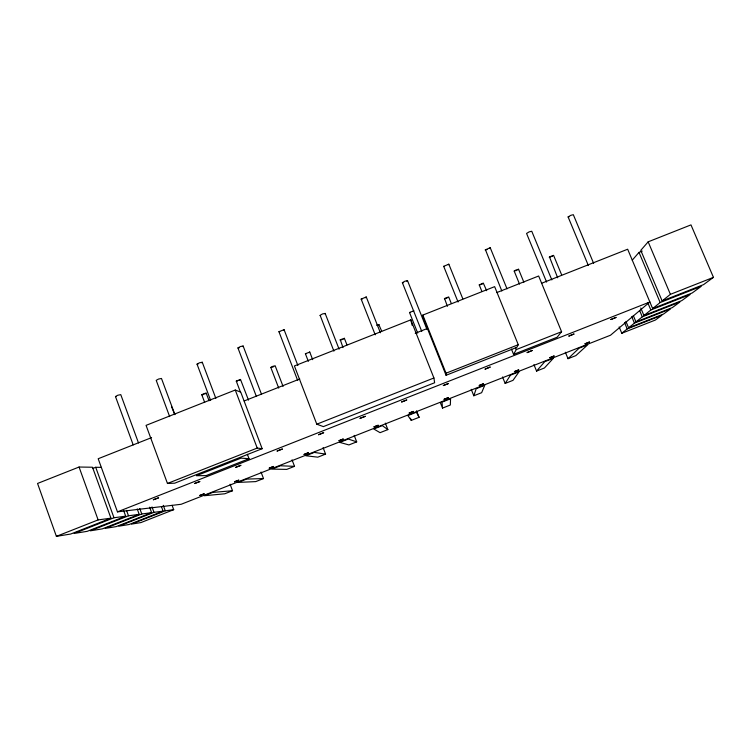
<?xml version="1.0" encoding="UTF-8"?>
<svg xmlns="http://www.w3.org/2000/svg" width="751" height="751" viewBox="0 0 751 751"><rect width="100%" height="100%" fill="white"/><g stroke="black" fill="none" stroke-linecap="round" stroke-linejoin="round"><path stroke-width="1.13" d="M588.362 265.544L568.113 216.945L570.835 215.312L573.332 214.702L593.637 263.357M417.725 333.125L409.52 312.51L413.867 310.764L413.285 311.261M507.028 288.863L490.215 247.708L489.896 248.177M174.636 414.402L171.585 406.732M343.01 347.619L340.287 339.762L344.371 338.307L346.943 344.859M344.399 338.344L343.31 339.058M278.715 388.107L270.801 367.436L272.801 366.347L275.166 365.775L283.071 386.427M210.637 400.386L197.044 364.169L199.447 362.808L202.263 362.235L215.866 398.424M519.504 284.075L514.182 271.055L516.19 269.891L518.556 269.252L523.879 282.254M133.19 444.864L115.476 396.528L117.729 395.261L120.77 394.632L138.494 442.921M202.263 362.273L201.634 362.799M283.484 330.28L284.075 329.68L278.931 331.689L297.687 380.485M518.556 269.299L517.57 269.966M546.597 282.076L526.564 233.448L529.164 231.862L531.755 231.252L551.825 279.898M448.338 264.737L448.826 264.183L443.691 266.323L458.063 302.024M204.657 402.395L201.794 394.763L203.84 393.684L206.196 393.139L209.06 400.752M447.399 306.324L444.545 298.485L448.685 296.936L451.313 303.47M206.206 393.158L204.92 393.928M378.898 324.808L381.668 331.078M256.269 396.19L237.936 347.929L240.433 346.53L243.136 346.004L261.489 394.228M557.683 277.786L549.469 256.898L553.581 255.368L561.645 274.866M421.762 331.416L402.367 282.695L404.845 281.231L407.511 280.621L426.953 329.36M169.651 416.589L156.217 380.353L158.545 379.048L161.474 378.466L174.927 414.665M324.798 313.796L325.155 313.402L339.086 349.149M243.127 346.08L242.451 346.596M407.511 280.724L406.845 281.268M473.815 395.777L476.209 388.671L484.761 385.301L481.644 392.689L473.815 395.777L471.215 389.3M240.395 391.994L236.274 381.095L240.489 379.424L248.487 400.133M481.87 291.407L479.232 284.882L483.287 283.089L486.676 290.712M518.274 344.718L516.81 347.375L446.066 375.275L423.357 318.33L422.841 315.082L494.646 286.638L518.274 344.718L446.028 373.209L446.066 375.275M511.412 349.037L513.59 354.397L516.266 349.581L561.579 331.717L538.655 276.002L496.824 292.561M235.758 467.3L240.996 465.301L235.776 467.329M318.537 434.698L323.728 432.679L318.621 434.726M401.635 401.954L406.845 399.936L401.719 401.982M505.16 383.432L510.464 375.181L519.035 371.811L513.008 380.344L505.16 383.432L502.541 376.964M485.071 369.088L490.3 367.023L485.155 369.116M561.579 331.717L557.129 337.237L513.59 354.397M338.973 440.677L343.348 438.969L339.03 440.696M277.11 451.004L282.329 449.014M443.315 385.526L448.525 383.489L443.372 385.563M282.31 449.06L277.138 451.041M632.258 260.165L639.007 252.392L642.227 251.116M648.169 241.831L640.772 250.355L662.138 300.944L703.584 284.62L713.45 277.363L690.976 224.887L648.169 241.831L670.399 294.336L662.138 300.944M536.561 371.078L544.775 361.672L553.356 358.293L544.419 367.99L536.561 371.078L533.923 364.61M269.215 468.126L273.617 466.437L269.243 468.155M204.141 493.829L199.719 495.482L204.122 493.811M568.009 358.696L579.143 348.145L587.742 344.756L575.876 355.608L568.009 358.696L565.343 352.228M304.071 454.402L308.436 452.722L304.08 454.43M554.06 356.012L549.676 357.758L554.078 355.955M621.79 333.266L627.198 328.938L661.838 315.298L655.388 320.039L621.79 333.266L619.143 326.929M628.596 327.821L634.435 323.137L670.493 308.943L663.518 314.068L628.596 327.821L625.912 321.39M635.956 321.916L642.293 316.847L679.871 302.043L672.305 307.61L635.956 321.916L633.29 315.561M643.945 315.523L650.835 310.003L690.085 294.542L681.842 300.597L643.945 315.523L640.772 307.976M652.638 308.558L660.167 302.531L701.227 286.347L692.234 292.956L652.638 308.558L627.658 249.219L541.593 283.277M365.418 297.762L366.272 297.002L361.147 299.067L375.209 334.815M309.093 352.585L309.759 352.069L305.404 353.749L308.342 361.353M447.953 297.537L447.436 297.8M239.973 379.987L239.175 380.353M482.536 283.859L481.663 284.263M552.389 256.175L551.807 256.448M378.091 325.267L377.377 325.587M273.786 366.638L273.176 366.882M376.636 325.202L379.105 324.592M516.388 270.501L515.777 270.735M410.806 319.851L294.401 365.962L316.791 424.184L323.371 426.615L434.622 382.747L433.918 377.988L410.806 319.851L412.13 325.305M235.27 390.022L146.06 425.366L167.464 483.466L174.711 483.184L262.155 448.704L240.752 392.153L235.27 390.022L257.217 448.065L262.155 448.704M151.58 437.617L98.193 458.739L117.456 511.853L181.169 504.278L610.525 335.218L649.878 301.977L117.456 511.853M244.178 400.968L299.743 378.983M415.219 333.284L427.206 328.544M79.062 467.028L37.55 483.456L56.391 536.355L70.716 534.027L110.941 518.171L92.504 467.235L79.062 467.028L98.128 519.908L110.941 518.171M92.495 468.549L95.715 467.282L101.291 467.366M316.791 424.184L433.918 377.988M167.464 483.466L257.217 448.065M249.022 458.692L206.159 475.599L196.386 475.721L240.977 458.138L249.022 458.692L247.37 454.308M56.391 536.355L98.128 519.908M670.399 294.336L713.45 277.363M125.689 516.172L113.992 517.758L74.133 533.463L87.21 531.332L125.689 516.172L123.718 510.764M139.198 514.341L128.487 515.796L90.336 530.826L102.314 528.873L139.198 514.341L137.217 508.915M151.627 512.661L141.77 513.994L105.187 528.404L116.217 526.611L151.627 512.661L149.627 507.197M163.089 511.112L153.993 512.342L118.865 526.179L129.041 524.517L163.089 511.112L161.512 506.803M173.697 509.676L165.276 510.811L131.481 524.123L140.906 522.583L173.697 509.676L172.092 505.31M232.528 490.732L224.793 493.782L204.291 495.735L212.74 492.403L232.528 490.732L230.097 484.245M263.498 478.547L255.753 481.598L238.076 482.424L246.535 479.1L263.498 478.547L261.048 472.05M294.514 466.343L286.76 469.394L271.928 469.103L280.395 465.77L294.514 466.343L292.045 459.847M325.577 454.111L317.814 457.171L305.826 455.754L314.312 452.412L325.577 454.111L323.09 447.624M356.697 441.87L348.915 444.93L339.781 442.386L348.286 439.035L356.697 441.87L354.181 435.383M387.863 429.6L380.062 432.67L373.801 428.99L382.315 425.639L387.863 429.6L385.319 423.123M419.077 417.321L416.411 412.215L407.877 415.575L411.266 420.391L419.077 417.321L416.514 410.835M442.517 408.093L450.337 405.014L450.553 398.772L442.01 402.132L442.517 408.093L440.368 402.696M446.526 298.185L445.625 298.513M342.118 339.555L341.367 339.818M550.868 256.833L549.225 257.236M487.023 249.548L486.507 249.726M203.85 394.341L202.817 394.669M272.256 367.211L270.811 367.455M480.311 284.751L479.269 284.939M237.645 380.917L236.283 381.142M410.45 312.416L409.558 312.547M403.644 282.601L402.386 282.733M362.339 298.982L361.203 299.114M239.231 347.854L237.954 347.957M514.726 271.055L514.238 271.111M568.948 216.936L568.113 216.945M444.986 298.691L444.376 298.748M306.014 353.74L305.413 353.768M340.616 340.025L340.053 340.034M197.954 364.169L197.044 364.169M202.244 394.801L201.822 394.801M279.701 331.707L278.95 331.717M444.094 266.389L443.71 266.352M485.54 249.961L501.818 290.975M116.011 396.594L115.504 396.556M320.189 315.467L333.904 351.149M490.215 247.708L485.118 249.942M320.001 315.411L322.47 313.946L325.155 313.43M309.741 352.05L312.698 359.673M639.007 252.392L660.167 302.531M647.691 302.54L650.835 310.003M639.599 310.426L642.293 316.847M631.732 316.678L634.435 323.137M624.532 322.564L627.198 328.938M515.393 347.441L516.266 349.581M448.854 264.239L462.813 298.832M422.841 315.082L446.028 373.209M366.291 297.03L380.381 332.768M410.412 418.232L411.266 420.391M284.103 329.736L297.875 365.474M163.267 505.339L165.276 510.811M152.002 506.925L153.993 512.342M139.752 508.483L141.77 513.994M126.487 510.305L128.487 515.796M95.715 467.282L113.992 517.758M610.873 319.522L616.186 317.382L610.892 319.494M532.168 350.51L526.977 352.632L532.168 350.529M153.335 499.762L158.639 497.8L153.401 499.715M568.864 336.063L574.13 333.97L568.892 336.035M413.341 411.417L408.995 413.144L413.332 411.435M360.067 418.316L365.249 416.345L360.067 418.316M194.518 483.531L199.775 481.56L194.518 483.531M585.001 343.817L589.432 342.034L585.001 343.817M514.416 371.595L518.8 369.877L514.435 371.576M444.066 399.288L448.431 397.608L444.066 399.288M373.96 426.887L378.307 425.226L374.026 426.84M479.222 385.451L483.578 383.733L479.251 385.423M234.462 481.795L238.837 480.133L234.49 481.776"/></g></svg>
